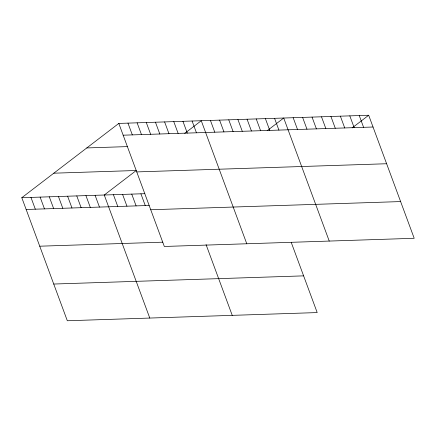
<?xml version="1.0" encoding="UTF-8"?>
<svg xmlns="http://www.w3.org/2000/svg" width="436" height="436" viewBox="0 0 436 436"><rect width="100%" height="100%" fill="white"/><g stroke="black" fill="none" stroke-linecap="round" stroke-linejoin="round"><path stroke-width="0.65" d="M291.253 242.443L317.195 312.579L67.318 320.754L21.8 197.71L118.805 123.421L368.682 115.246L414.2 238.29L164.318 246.465L118.805 123.421M184.722 133.389L201.263 120.723L246.781 243.768M267.186 130.691L283.722 118.025L329.24 241.07M352.146 127.912L368.682 115.246M123.159 135.193L373.036 127.018M86.791 147.935L127.367 146.605M53.813 173.196L136.272 170.498L104.259 195.012L149.777 318.057M136.741 171.915L386.623 163.74M21.8 197.71L144.839 193.682M26.155 209.482L149.194 205.46M150.736 209.743L400.619 201.574M39.736 246.204L162.775 242.176M53.732 284.038L303.614 275.863M359.242 115.551L363.597 127.328M349.803 115.862L354.157 127.634M340.363 116.172L344.718 127.944M330.924 116.477L335.279 128.255M321.485 116.788L325.839 128.56M312.045 117.099L316.4 128.871M302.606 117.404L306.96 129.181M293.166 117.715L297.521 129.487M274.56 118.325L278.915 130.097M265.399 118.625L269.753 130.397M256.237 118.924L260.592 130.696M247.076 119.224L251.43 130.996M237.914 119.524L242.269 131.296M228.753 119.824L233.107 131.596M219.586 120.123L223.941 131.895M210.425 120.423L214.779 132.195M192.102 121.023L196.456 132.795M182.94 121.322L187.295 133.094M173.779 121.622L178.133 133.394M164.612 121.922L168.972 133.694M206.059 244.591L232.235 315.359M155.45 122.222L159.805 133.994M146.289 122.521L150.643 134.293M137.127 122.821L141.482 134.593M127.966 123.121L132.321 134.893M140.91 193.813L145.264 205.585M131.748 194.113L136.103 205.885M122.587 194.412L126.941 206.184M113.425 194.712L117.78 206.484M95.097 195.312L99.452 207.084M85.936 195.611L90.29 207.383M76.774 195.911L81.129 207.683M67.613 196.211L71.967 207.983M58.451 196.511L62.806 208.283M49.284 196.81L53.644 208.582M40.123 197.11L44.477 208.882M30.961 197.41L35.316 209.182"/></g></svg>
